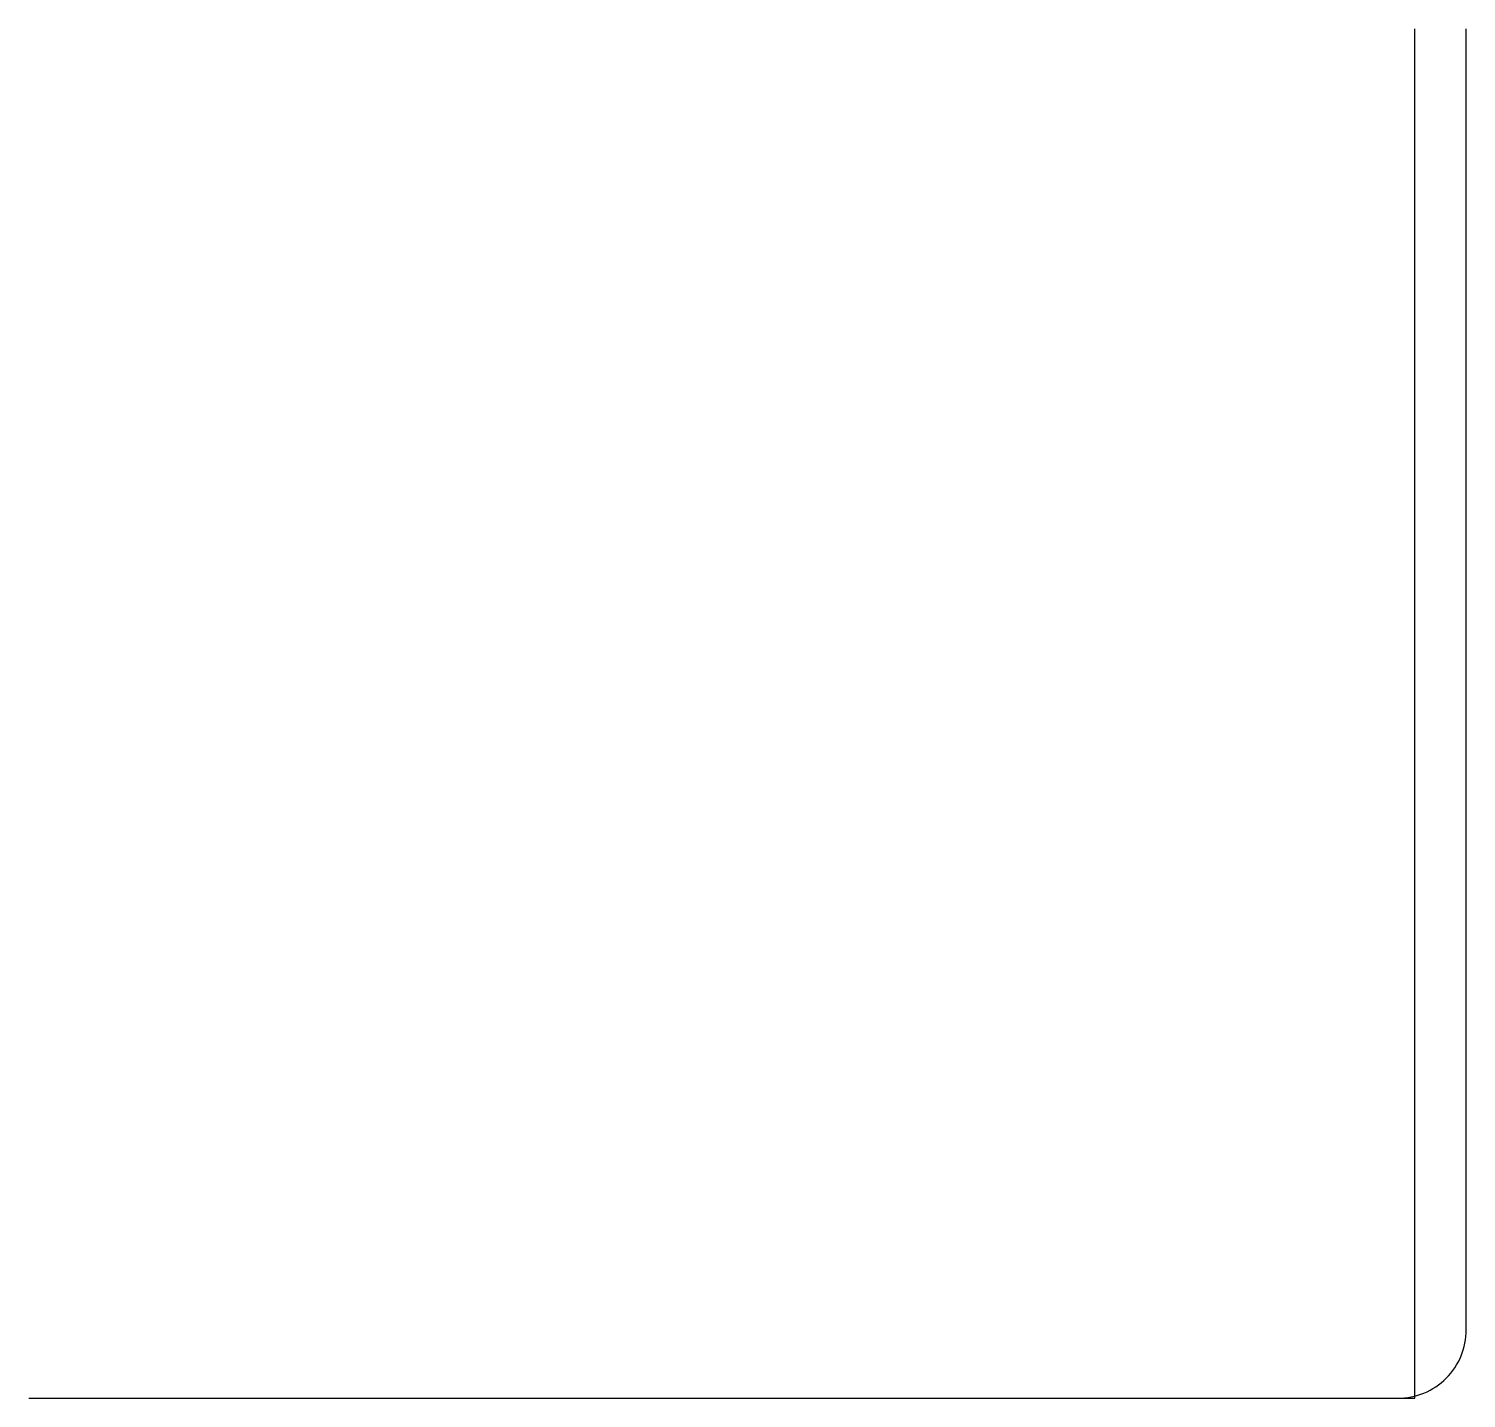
# Model space of a CAD drawing. Header units: metres. Extents: x 0 to 21, y 0 to 20.
import ezdxf

# ---------------------------------------------------------------- set-up
doc = ezdxf.new("R2010")
doc.units = ezdxf.units.M

msp = doc.modelspace()

# ---------------------------------------------------------------- linework, layer by layer
msp.add_lwpolyline([(0, 0), (20, 0), (20.25, 0), (20.25, 0.25), (20.25, 20)])
msp.add_lwpolyline([(0, 0), (20, 0, 0.414214), (21, 1), (21, 20)], format="xyb")

doc.saveas('drawing.dxf')
